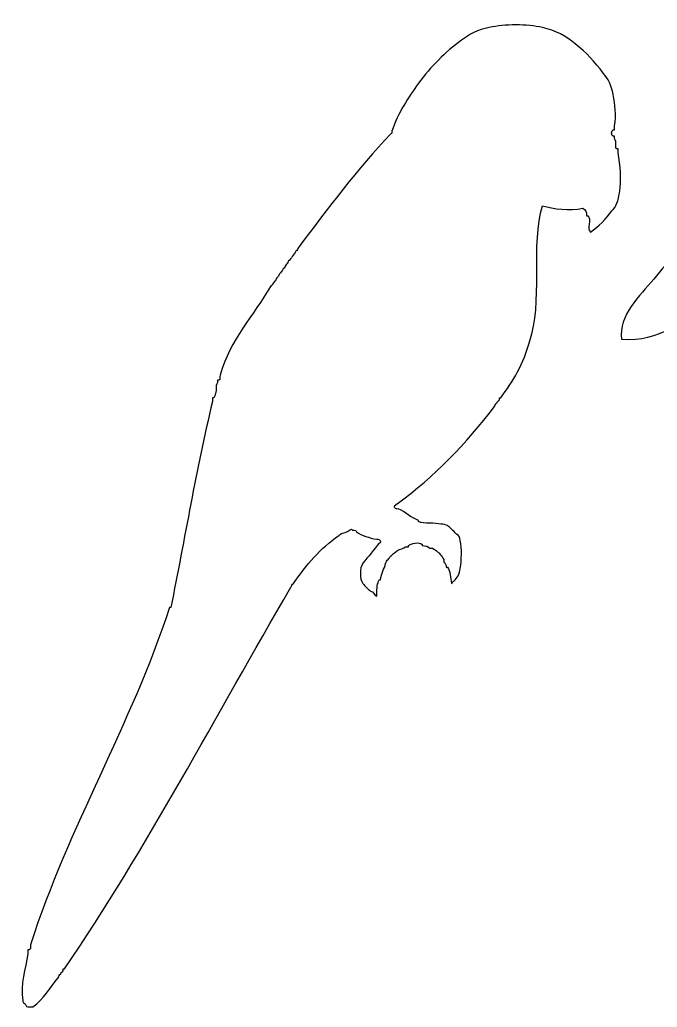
# Model space of a CAD drawing. Header units: centimetres. Extents: x -66 to 65, y -66 to 66.
# Drawn here: x 14.804 to 17.996, y 3.611 to 8.556 of the extents above; entities that cross this region are included whole.
import ezdxf

# ---------------------------------------------------------------- set-up
doc = ezdxf.new("R2010")
doc.units = ezdxf.units.CM
doc.header["$MEASUREMENT"] = 0
doc.layers.add('Layer 1', color=7, linetype='Continuous')

msp = doc.modelspace()

# ---------------------------------------------------------------- linework, layer by layer
at = {"layer": 'Layer 1'}
for points, knots in [([(22.81403, 6.83669), (22.96688, 7.02171), (22.68457, 7.1276), (22.61334, 7.29823), (22.61334, 7.29823), (22.53386, 7.48881), (22.5764, 7.69106), (22.55315, 7.9604), (22.55315, 7.9604), (22.7581, 7.93942), (22.90891, 7.87692), (23.01466, 7.75977), (23.01466, 7.75977), (23.15544, 7.60385), (23.12518, 7.33482), (23.29562, 7.19787), (23.29562, 7.19787), (23.41381, 7.25695), (23.424, 7.40507), (23.49628, 7.49886), (23.49628, 7.49886), (23.62987, 7.67227), (23.816, 7.7994), (24.07818, 7.83999), (24.07818, 7.83999), (24.21391, 7.48447), (23.92684, 7.2197), (23.77716, 7.01729), (23.77716, 7.01729), (23.78653, 6.91958), (23.86513, 6.89114), (23.87752, 6.79652), (23.87752, 6.79652), (24.11845, 6.88489), (24.34951, 6.95244), (24.57983, 7.03734), (24.57983, 7.03734), (24.96218, 7.17834), (25.2582, 7.36026), (25.84398, 7.3183), (25.84398, 7.3183), (26.33396, 7.28316), (26.79963, 7.01006), (27.18846, 6.73632), (27.18846, 6.73632), (27.59362, 6.45115), (27.97409, 6.08129), (28.09146, 5.71296), (28.09146, 5.71296), (27.97615, 5.68034), (27.90406, 5.8217), (27.79044, 5.87351), (27.79044, 5.87351), (27.58298, 5.9681), (27.13747, 6.03631), (26.90758, 5.89357), (26.90758, 5.89357), (26.74436, 5.79226), (26.71504, 5.60509), (26.70687, 5.3317), (26.70687, 5.3317), (26.57934, 5.2959), (26.50891, 5.49106), (26.32561, 5.53233), (26.32561, 5.53233), (26.06108, 5.59189), (25.70701, 5.46573), (25.66349, 5.27148), (25.66349, 5.27148), (25.62695, 5.10895), (25.72265, 5.06595), (25.74371, 4.91027), (25.74371, 4.91027), (25.57356, 4.92567), (25.48185, 5.09447), (25.3022, 5.15107), (25.3022, 5.15107), (24.80595, 5.30744), (23.90941, 4.95086), (23.77714, 4.54909), (23.77714, 4.54909), (23.75986, 4.49641), (23.7461, 4.36505), (23.75708, 4.30827), (23.75708, 4.30827), (23.79182, 4.1296), (23.97917, 4.17026), (23.97787, 3.92701), (23.97787, 3.92701), (23.75292, 3.77085), (23.67603, 4.08851), (23.51633, 4.20794), (23.51633, 4.20794), (23.24516, 4.41069), (22.5397, 4.46427), (22.39259, 4.20794), (22.39259, 4.20794), (22.31914, 4.07996), (22.41857, 3.8348), (22.15174, 3.86676), (22.15174, 3.86676), (22.08377, 4.09816), (22.24453, 4.24382), (22.21196, 4.54907), (22.21196, 4.54907), (22.1664, 4.97619), (21.64586, 5.62881), (21.22874, 5.67278), (21.22874, 5.67278), (20.98138, 5.69884), (20.83168, 5.53858), (20.5866, 5.49212), (20.5866, 5.49212), (20.48778, 5.89638), (20.34242, 6.52918), (19.76388, 6.37509), (19.76388, 6.37509), (19.61841, 6.33638), (19.55676, 6.18306), (19.40267, 6.13427), (19.40267, 6.13427), (19.34838, 6.77252), (18.96605, 7.20544), (18.29904, 7.09751), (18.29904, 7.09751), (18.11844, 7.06822), (18.01128, 6.93738), (17.81745, 6.95699), (17.81745, 6.95699), (17.80081, 7.07441), (17.90886, 7.17487), (17.97795, 7.25803), (17.97795, 7.25803), (18.42684, 7.79807), (19.27319, 8.4036), (20.16518, 8.48205), (20.16518, 8.48205), (21.01161, 8.5565), (21.50413, 8.21802), (21.91098, 7.81988), (21.91098, 7.81988), (22.23031, 7.50744), (22.43499, 7.08508), (22.81403, 6.83669)], [0, 0, 0, 0, 0.027027, 0.027027, 0.027027, 0.027027, 0.0540541, 0.0540541, 0.0540541, 0.0540541, 0.0810811, 0.0810811, 0.0810811, 0.0810811, 0.1081081, 0.1081081, 0.1081081, 0.1081081, 0.1351351, 0.1351351, 0.1351351, 0.1351351, 0.1621622, 0.1621622, 0.1621622, 0.1621622, 0.1891892, 0.1891892, 0.1891892, 0.1891892, 0.2162162, 0.2162162, 0.2162162, 0.2162162, 0.2432432, 0.2432432, 0.2432432, 0.2432432, 0.2702703, 0.2702703, 0.2702703, 0.2702703, 0.2972973, 0.2972973, 0.2972973, 0.2972973, 0.3243243, 0.3243243, 0.3243243, 0.3243243, 0.3513514, 0.3513514, 0.3513514, 0.3513514, 0.3783784, 0.3783784, 0.3783784, 0.3783784, 0.4054054, 0.4054054, 0.4054054, 0.4054054, 0.4324324, 0.4324324, 0.4324324, 0.4324324, 0.4594595, 0.4594595, 0.4594595, 0.4594595, 0.4864865, 0.4864865, 0.4864865, 0.4864865, 0.5135135, 0.5135135, 0.5135135, 0.5135135, 0.5405405, 0.5405405, 0.5405405, 0.5405405, 0.5675676, 0.5675676, 0.5675676, 0.5675676, 0.5945946, 0.5945946, 0.5945946, 0.5945946, 0.6216216, 0.6216216, 0.6216216, 0.6216216, 0.6486486, 0.6486486, 0.6486486, 0.6486486, 0.6756757, 0.6756757, 0.6756757, 0.6756757, 0.7027027, 0.7027027, 0.7027027, 0.7027027, 0.7297297, 0.7297297, 0.7297297, 0.7297297, 0.7567568, 0.7567568, 0.7567568, 0.7567568, 0.7837838, 0.7837838, 0.7837838, 0.7837838, 0.8108108, 0.8108108, 0.8108108, 0.8108108, 0.8378378, 0.8378378, 0.8378378, 0.8378378, 0.8648649, 0.8648649, 0.8648649, 0.8648649, 0.8918919, 0.8918919, 0.8918919, 0.8918919, 0.9189189, 0.9189189, 0.9189189, 0.9189189, 0.9459459, 0.9459459, 0.9459459, 0.9459459, 1, 1, 1, 1]), ([(17.64227, 7.57448), (17.64259, 7.59377), (17.63653, 7.60668), (17.6233, 7.61247), (17.6233, 7.61247), (17.5557, 7.59744), (17.47659, 7.609), (17.42079, 7.62514), (17.42079, 7.62514), (17.36256, 7.43652), (17.4242, 7.12807), (17.35748, 6.94791), (17.35748, 6.94791), (17.32819, 6.83377), (17.27324, 6.74524), (17.21191, 6.66311), (17.21191, 6.66311), (17.20979, 6.66311), (17.20773, 6.66311), (17.20561, 6.66311), (17.20561, 6.66311), (17.21021, 6.64586), (17.19299, 6.65036), (17.19294, 6.63779), (17.19294, 6.63779), (17.18405, 6.63612), (17.18572, 6.6239), (17.18027, 6.61885), (17.18027, 6.61885), (17.04023, 6.43399), (16.88076, 6.26857), (16.69296, 6.13149), (16.69296, 6.13149), (16.6891, 6.13112), (16.68547, 6.13056), (16.68661, 6.12519), (16.68661, 6.12519), (16.67084, 6.1226), (16.68624, 6.10064), (16.69928, 6.10617), (16.69928, 6.10617), (16.73804, 6.09223), (16.76056, 6.06198), (16.80056, 6.04923), (16.80056, 6.04923), (16.80056, 6.04711), (16.80056, 6.045), (16.80056, 6.04293), (16.80056, 6.04293), (16.8307, 6.03089), (16.88041, 6.03838), (16.91446, 6.03026), (16.91446, 6.03026), (16.93817, 6.02865), (16.95518, 6.02031), (16.9651, 6.00494), (16.9651, 6.00494), (16.97449, 5.99751), (16.98299, 5.98901), (16.99042, 5.97962), (16.99042, 5.97962), (17.00293, 5.97523), (17.00727, 5.96271), (17.00939, 5.948), (17.00939, 5.948), (17.01936, 5.90469), (17.01579, 5.85286), (17.00939, 5.80872), (17.00939, 5.80872), (17.00577, 5.7807), (16.99529, 5.75959), (16.97777, 5.74541), (16.97777, 5.74541), (16.96941, 5.74536), (16.97198, 5.73435), (16.9651, 5.73279), (16.9651, 5.73279), (16.96153, 5.76298), (16.95849, 5.79367), (16.94608, 5.81505), (16.94608, 5.81505), (16.94402, 5.81505), (16.9419, 5.81505), (16.93978, 5.81505), (16.93978, 5.81505), (16.93891, 5.82682), (16.9356, 5.83619), (16.92711, 5.84037), (16.92711, 5.84037), (16.92711, 5.84455), (16.92711, 5.84878), (16.92711, 5.85299), (16.92711, 5.85299), (16.92076, 5.86148), (16.91666, 5.87212), (16.90814, 5.87831), (16.90814, 5.87831), (16.90679, 5.88545), (16.9011, 5.88818), (16.89547, 5.89098), (16.89547, 5.89098), (16.88923, 5.89955), (16.87856, 5.90365), (16.87015, 5.91), (16.87015, 5.91), (16.86592, 5.91), (16.86168, 5.91), (16.85748, 5.91), (16.85748, 5.91), (16.84967, 5.91905), (16.83573, 5.92199), (16.81949, 5.92267), (16.81949, 5.92267), (16.81949, 5.92473), (16.81949, 5.92685), (16.81949, 5.92897), (16.81949, 5.92897), (16.80372, 5.94432), (16.76229, 5.93167), (16.74988, 5.92267), (16.74988, 5.92267), (16.74988, 5.92055), (16.74988, 5.91844), (16.74988, 5.91632), (16.74988, 5.91632), (16.72673, 5.9205), (16.72559, 5.90261), (16.70554, 5.90365), (16.70554, 5.90365), (16.69811, 5.90061), (16.69123, 5.89693), (16.68657, 5.89098), (16.68657, 5.89098), (16.67122, 5.88101), (16.65855, 5.86836), (16.64858, 5.85299), (16.64858, 5.85299), (16.63969, 5.85132), (16.64141, 5.83915), (16.63591, 5.83402), (16.63591, 5.83402), (16.62919, 5.80492), (16.61276, 5.78547), (16.61059, 5.75176), (16.61059, 5.75176), (16.60853, 5.75176), (16.60641, 5.75176), (16.60429, 5.75176), (16.60429, 5.75176), (16.59416, 5.73446), (16.59127, 5.70996), (16.59162, 5.68215), (16.59162, 5.68215), (16.59162, 5.67792), (16.59162, 5.67368), (16.59162, 5.66948), (16.59162, 5.66948), (16.57731, 5.67414), (16.57778, 5.69361), (16.56, 5.6948), (16.56, 5.6948), (16.54547, 5.70554), (16.53283, 5.71822), (16.52201, 5.73279), (16.52201, 5.73279), (16.5051, 5.75666), (16.5051, 5.8101), (16.52201, 5.83402), (16.52201, 5.83402), (16.54961, 5.86762), (16.57585, 5.90255), (16.60427, 5.93533), (16.60427, 5.93533), (16.62004, 5.93784), (16.60464, 5.9598), (16.5916, 5.95427), (16.5916, 5.95427), (16.55331, 5.96239), (16.51614, 5.97163), (16.49032, 5.99226), (16.49032, 5.99226), (16.48939, 6.00393), (16.46892, 5.99612), (16.46505, 6.00493), (16.46505, 6.00493), (16.44917, 5.99966), (16.44021, 5.98757), (16.42071, 5.98591), (16.42071, 5.98591), (16.41328, 5.98287), (16.4064, 5.97919), (16.40174, 5.97324), (16.40174, 5.97324), (16.30853, 5.91035), (16.23812, 5.82468), (16.17391, 5.73279), (16.17391, 5.73279), (16.16502, 5.73112), (16.16669, 5.7189), (16.16124, 5.71379), (16.16124, 5.71379), (15.78746, 5.07278), (15.4389, 4.40667), (15.02835, 3.80247), (15.02835, 3.80247), (15.02629, 3.80247), (15.02417, 3.80247), (15.02205, 3.80247), (15.02205, 3.80247), (15.02665, 3.78517), (15.00948, 3.78972), (15.00938, 3.77715), (15.00938, 3.77715), (15.00049, 3.77548), (15.00216, 3.76326), (14.99671, 3.75813), (14.99671, 3.75813), (14.9548, 3.70934), (14.92281, 3.65063), (14.87016, 3.61258), (14.87016, 3.61258), (14.86169, 3.61258), (14.85325, 3.61258), (14.84484, 3.61258), (14.84484, 3.61258), (14.83021, 3.61065), (14.8378, 3.63086), (14.82582, 3.63158), (14.82582, 3.63158), (14.81968, 3.63174), (14.8209, 3.63933), (14.81952, 3.64425), (14.81952, 3.64425), (14.80402, 3.72741), (14.83341, 3.80295), (14.84484, 3.87841), (14.84484, 3.87841), (14.84484, 3.88476), (14.84484, 3.89108), (14.84484, 3.89743), (14.84484, 3.89743), (14.84696, 3.89743), (14.84902, 3.89743), (14.85114, 3.89743), (14.85114, 3.89743), (14.85971, 3.89939), (14.85641, 3.91325), (14.85749, 3.92275), (14.85749, 3.92275), (15.05101, 4.52452), (15.35755, 5.01328), (15.55369, 5.61256), (15.55369, 5.61256), (15.55575, 5.61256), (15.55787, 5.61256), (15.55999, 5.61256), (15.55999, 5.61256), (15.63063, 5.95538), (15.68784, 6.31164), (15.76888, 6.64412), (15.76888, 6.64412), (15.76888, 6.65047), (15.76888, 6.65679), (15.76888, 6.66314), (15.76888, 6.66314), (15.771, 6.66314), (15.77306, 6.66314), (15.77518, 6.66314), (15.77518, 6.66314), (15.78457, 6.67481), (15.78732, 6.69322), (15.78785, 6.71378), (15.78785, 6.71378), (15.78325, 6.73309), (15.79875, 6.73241), (15.7942, 6.75172), (15.7942, 6.75172), (15.79626, 6.75172), (15.79838, 6.75172), (15.8005, 6.75172), (15.8005, 6.75172), (15.80907, 6.75368), (15.80577, 6.7676), (15.80685, 6.77704), (15.80685, 6.77704), (15.85889, 6.95709), (15.97412, 7.07388), (16.05995, 7.22006), (16.05995, 7.22006), (16.06852, 7.2263), (16.07262, 7.23697), (16.07897, 7.24538), (16.07897, 7.24538), (16.08786, 7.24705), (16.08614, 7.25927), (16.09164, 7.2644), (16.09164, 7.2644), (16.09754, 7.269), (16.10119, 7.27588), (16.10431, 7.28337), (16.10431, 7.28337), (16.11283, 7.28956), (16.11693, 7.30028), (16.12328, 7.30869), (16.12328, 7.30869), (16.13217, 7.31036), (16.1305, 7.32258), (16.13595, 7.32766), (16.13595, 7.32766), (16.14185, 7.33232), (16.14555, 7.3392), (16.14862, 7.34668), (16.14862, 7.34668), (16.16283, 7.36203), (16.17518, 7.37914), (16.18661, 7.39732), (16.18661, 7.39732), (16.1955, 7.39899), (16.19378, 7.41116), (16.19928, 7.41629), (16.19928, 7.41629), (16.34745, 7.61203), (16.4945, 7.80877), (16.66127, 7.98589), (16.66127, 7.98589), (16.66624, 7.98727), (16.66865, 7.99121), (16.66762, 7.99854), (16.66762, 7.99854), (16.69794, 8.09271), (16.74948, 8.1656), (16.80052, 8.23905), (16.80052, 8.23905), (16.8618, 8.32118), (16.93234, 8.39412), (17.01571, 8.45424), (17.01571, 8.45424), (17.05389, 8.48353), (17.09802, 8.50695), (17.15493, 8.51755), (17.15493, 8.51755), (17.23187, 8.53594), (17.34334, 8.53414), (17.42076, 8.51755), (17.42076, 8.51755), (17.48815, 8.50265), (17.54122, 8.47347), (17.5853, 8.43529), (17.5853, 8.43529), (17.63962, 8.39462), (17.68431, 8.34438), (17.72452, 8.28972), (17.72452, 8.28972), (17.74947, 8.26191), (17.76691, 8.22662), (17.77516, 8.18214), (17.77516, 8.18214), (17.78447, 8.12965), (17.79175, 8.08065), (17.78151, 8.02392), (17.78151, 8.02392), (17.78151, 8.01762), (17.78151, 8.01125), (17.78151, 8.00495), (17.78151, 8.00495), (17.77939, 8.00495), (17.77728, 8.00495), (17.77516, 8.00495), (17.77516, 8.00495), (17.76481, 8.00778), (17.76481, 7.97042), (17.77516, 7.97333), (17.77516, 7.97333), (17.77728, 7.97333), (17.77939, 7.97333), (17.78151, 7.97333), (17.78151, 7.97333), (17.77691, 7.95396), (17.79241, 7.95468), (17.78781, 7.93534), (17.78781, 7.93534), (17.78834, 7.92534), (17.78477, 7.91121), (17.79416, 7.91002), (17.79416, 7.91002), (17.79622, 7.91002), (17.79834, 7.91002), (17.80046, 7.91002), (17.80046, 7.91002), (17.80046, 7.90367), (17.80046, 7.89735), (17.80046, 7.891), (17.80046, 7.891), (17.80935, 7.82631), (17.81922, 7.75725), (17.80681, 7.68849), (17.80681, 7.68849), (17.79964, 7.65346), (17.79239, 7.61848), (17.76882, 7.59991), (17.76882, 7.59991), (17.73895, 7.55805), (17.7031, 7.52218), (17.66124, 7.49233), (17.66124, 7.49233), (17.64259, 7.50532), (17.66725, 7.56162), (17.64857, 7.57459), (17.64857, 7.57459), (17.64651, 7.57448), (17.64439, 7.57448), (17.64227, 7.57448)], [0, 0, 0, 0, 0.0096154, 0.0096154, 0.0096154, 0.0096154, 0.0192308, 0.0192308, 0.0192308, 0.0192308, 0.0288462, 0.0288462, 0.0288462, 0.0288462, 0.0384615, 0.0384615, 0.0384615, 0.0384615, 0.0480769, 0.0480769, 0.0480769, 0.0480769, 0.0576923, 0.0576923, 0.0576923, 0.0576923, 0.0673077, 0.0673077, 0.0673077, 0.0673077, 0.0769231, 0.0769231, 0.0769231, 0.0769231, 0.0865385, 0.0865385, 0.0865385, 0.0865385, 0.0961538, 0.0961538, 0.0961538, 0.0961538, 0.1057692, 0.1057692, 0.1057692, 0.1057692, 0.1153846, 0.1153846, 0.1153846, 0.1153846, 0.125, 0.125, 0.125, 0.125, 0.1346154, 0.1346154, 0.1346154, 0.1346154, 0.1442308, 0.1442308, 0.1442308, 0.1442308, 0.1538462, 0.1538462, 0.1538462, 0.1538462, 0.1634615, 0.1634615, 0.1634615, 0.1634615, 0.1730769, 0.1730769, 0.1730769, 0.1730769, 0.1826923, 0.1826923, 0.1826923, 0.1826923, 0.1923077, 0.1923077, 0.1923077, 0.1923077, 0.2019231, 0.2019231, 0.2019231, 0.2019231, 0.2115385, 0.2115385, 0.2115385, 0.2115385, 0.2211538, 0.2211538, 0.2211538, 0.2211538, 0.2307692, 0.2307692, 0.2307692, 0.2307692, 0.2403846, 0.2403846, 0.2403846, 0.2403846, 0.25, 0.25, 0.25, 0.25, 0.2596154, 0.2596154, 0.2596154, 0.2596154, 0.2692308, 0.2692308, 0.2692308, 0.2692308, 0.2788462, 0.2788462, 0.2788462, 0.2788462, 0.2884615, 0.2884615, 0.2884615, 0.2884615, 0.2980769, 0.2980769, 0.2980769, 0.2980769, 0.3076923, 0.3076923, 0.3076923, 0.3076923, 0.3173077, 0.3173077, 0.3173077, 0.3173077, 0.3269231, 0.3269231, 0.3269231, 0.3269231, 0.3365385, 0.3365385, 0.3365385, 0.3365385, 0.3461538, 0.3461538, 0.3461538, 0.3461538, 0.3557692, 0.3557692, 0.3557692, 0.3557692, 0.3653846, 0.3653846, 0.3653846, 0.3653846, 0.375, 0.375, 0.375, 0.375, 0.3846154, 0.3846154, 0.3846154, 0.3846154, 0.3942308, 0.3942308, 0.3942308, 0.3942308, 0.4038462, 0.4038462, 0.4038462, 0.4038462, 0.4134615, 0.4134615, 0.4134615, 0.4134615, 0.4230769, 0.4230769, 0.4230769, 0.4230769, 0.4326923, 0.4326923, 0.4326923, 0.4326923, 0.4423077, 0.4423077, 0.4423077, 0.4423077, 0.4519231, 0.4519231, 0.4519231, 0.4519231, 0.4615385, 0.4615385, 0.4615385, 0.4615385, 0.4711538, 0.4711538, 0.4711538, 0.4711538, 0.4807692, 0.4807692, 0.4807692, 0.4807692, 0.4903846, 0.4903846, 0.4903846, 0.4903846, 0.5, 0.5, 0.5, 0.5, 0.5096154, 0.5096154, 0.5096154, 0.5096154, 0.5192308, 0.5192308, 0.5192308, 0.5192308, 0.5288462, 0.5288462, 0.5288462, 0.5288462, 0.5384615, 0.5384615, 0.5384615, 0.5384615, 0.5480769, 0.5480769, 0.5480769, 0.5480769, 0.5576923, 0.5576923, 0.5576923, 0.5576923, 0.5673077, 0.5673077, 0.5673077, 0.5673077, 0.5769231, 0.5769231, 0.5769231, 0.5769231, 0.5865385, 0.5865385, 0.5865385, 0.5865385, 0.5961538, 0.5961538, 0.5961538, 0.5961538, 0.6057692, 0.6057692, 0.6057692, 0.6057692, 0.6153846, 0.6153846, 0.6153846, 0.6153846, 0.625, 0.625, 0.625, 0.625, 0.6346154, 0.6346154, 0.6346154, 0.6346154, 0.6442308, 0.6442308, 0.6442308, 0.6442308, 0.6538462, 0.6538462, 0.6538462, 0.6538462, 0.6634615, 0.6634615, 0.6634615, 0.6634615, 0.6730769, 0.6730769, 0.6730769, 0.6730769, 0.6826923, 0.6826923, 0.6826923, 0.6826923, 0.6923077, 0.6923077, 0.6923077, 0.6923077, 0.7019231, 0.7019231, 0.7019231, 0.7019231, 0.7115385, 0.7115385, 0.7115385, 0.7115385, 0.7211538, 0.7211538, 0.7211538, 0.7211538, 0.7307692, 0.7307692, 0.7307692, 0.7307692, 0.7403846, 0.7403846, 0.7403846, 0.7403846, 0.75, 0.75, 0.75, 0.75, 0.7596154, 0.7596154, 0.7596154, 0.7596154, 0.7692308, 0.7692308, 0.7692308, 0.7692308, 0.7788462, 0.7788462, 0.7788462, 0.7788462, 0.7884615, 0.7884615, 0.7884615, 0.7884615, 0.7980769, 0.7980769, 0.7980769, 0.7980769, 0.8076923, 0.8076923, 0.8076923, 0.8076923, 0.8173077, 0.8173077, 0.8173077, 0.8173077, 0.8269231, 0.8269231, 0.8269231, 0.8269231, 0.8365385, 0.8365385, 0.8365385, 0.8365385, 0.8461538, 0.8461538, 0.8461538, 0.8461538, 0.8557692, 0.8557692, 0.8557692, 0.8557692, 0.8653846, 0.8653846, 0.8653846, 0.8653846, 0.875, 0.875, 0.875, 0.875, 0.8846154, 0.8846154, 0.8846154, 0.8846154, 0.8942308, 0.8942308, 0.8942308, 0.8942308, 0.9038462, 0.9038462, 0.9038462, 0.9038462, 0.9134615, 0.9134615, 0.9134615, 0.9134615, 0.9230769, 0.9230769, 0.9230769, 0.9230769, 0.9326923, 0.9326923, 0.9326923, 0.9326923, 0.9423077, 0.9423077, 0.9423077, 0.9423077, 0.9519231, 0.9519231, 0.9519231, 0.9519231, 0.9615385, 0.9615385, 0.9615385, 0.9615385, 0.9711538, 0.9711538, 0.9711538, 0.9711538, 0.9807692, 0.9807692, 0.9807692, 0.9807692, 1, 1, 1, 1])]:
    msp.add_open_spline(points, degree=3, knots=knots, dxfattribs=at)

doc.saveas('drawing.dxf')
